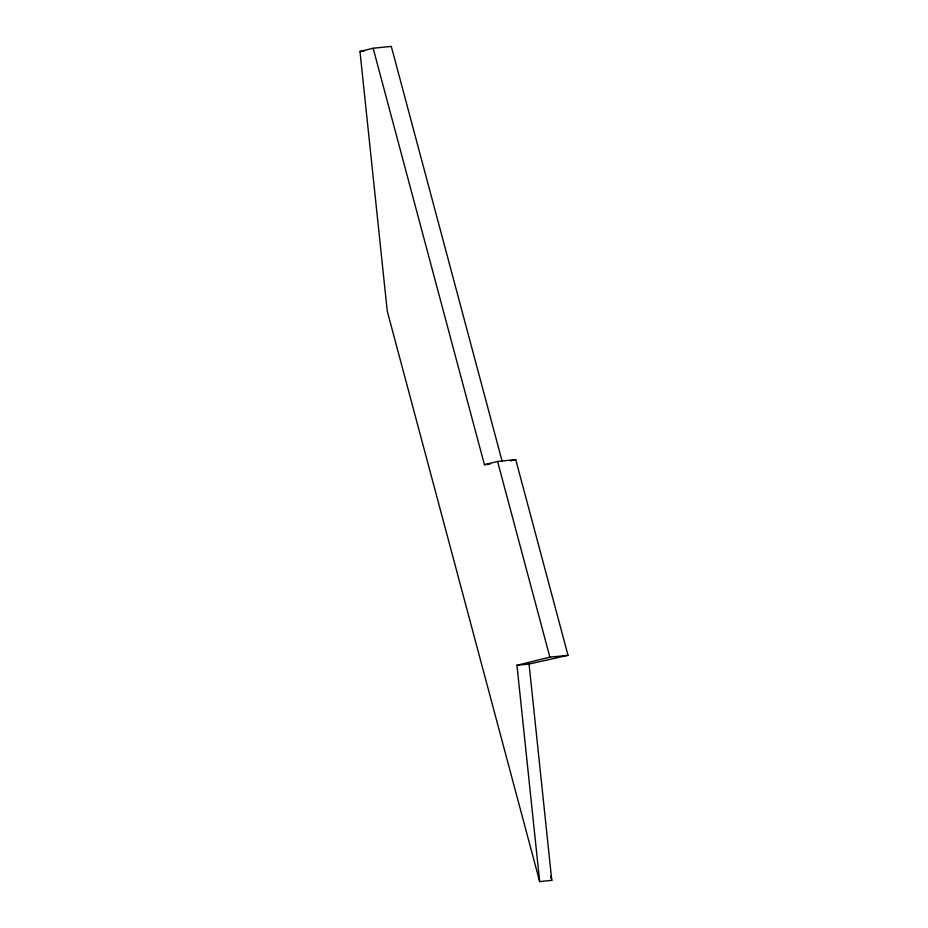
<?xml version="1.0" encoding="UTF-8"?>
<svg xmlns="http://www.w3.org/2000/svg" width="928" height="928" viewBox="0 0 928 928"><rect width="100%" height="100%" fill="white"/><g stroke="black" fill="none" stroke-linecap="round" stroke-linejoin="round"><path stroke-width="1.39" d="M373.149 48.244L484.416 464.684L497.582 461.448L515.724 459.604L568.017 655.33L529.053 664.042L551.777 880.37L539.678 881.6L387.243 311.077L359.983 51.481L373.149 48.244L391.291 46.4L502.187 461.448M510.458 460.903L515.724 459.604M539.678 881.6L516.954 665.272L549.875 657.175L568.017 655.33M359.983 51.481L364.17 51.063M484.416 464.684L489.996 464.116M516.954 665.272L529.053 664.042M497.582 461.448L549.875 657.175M550.652 876.171L551.777 880.37"/></g></svg>
